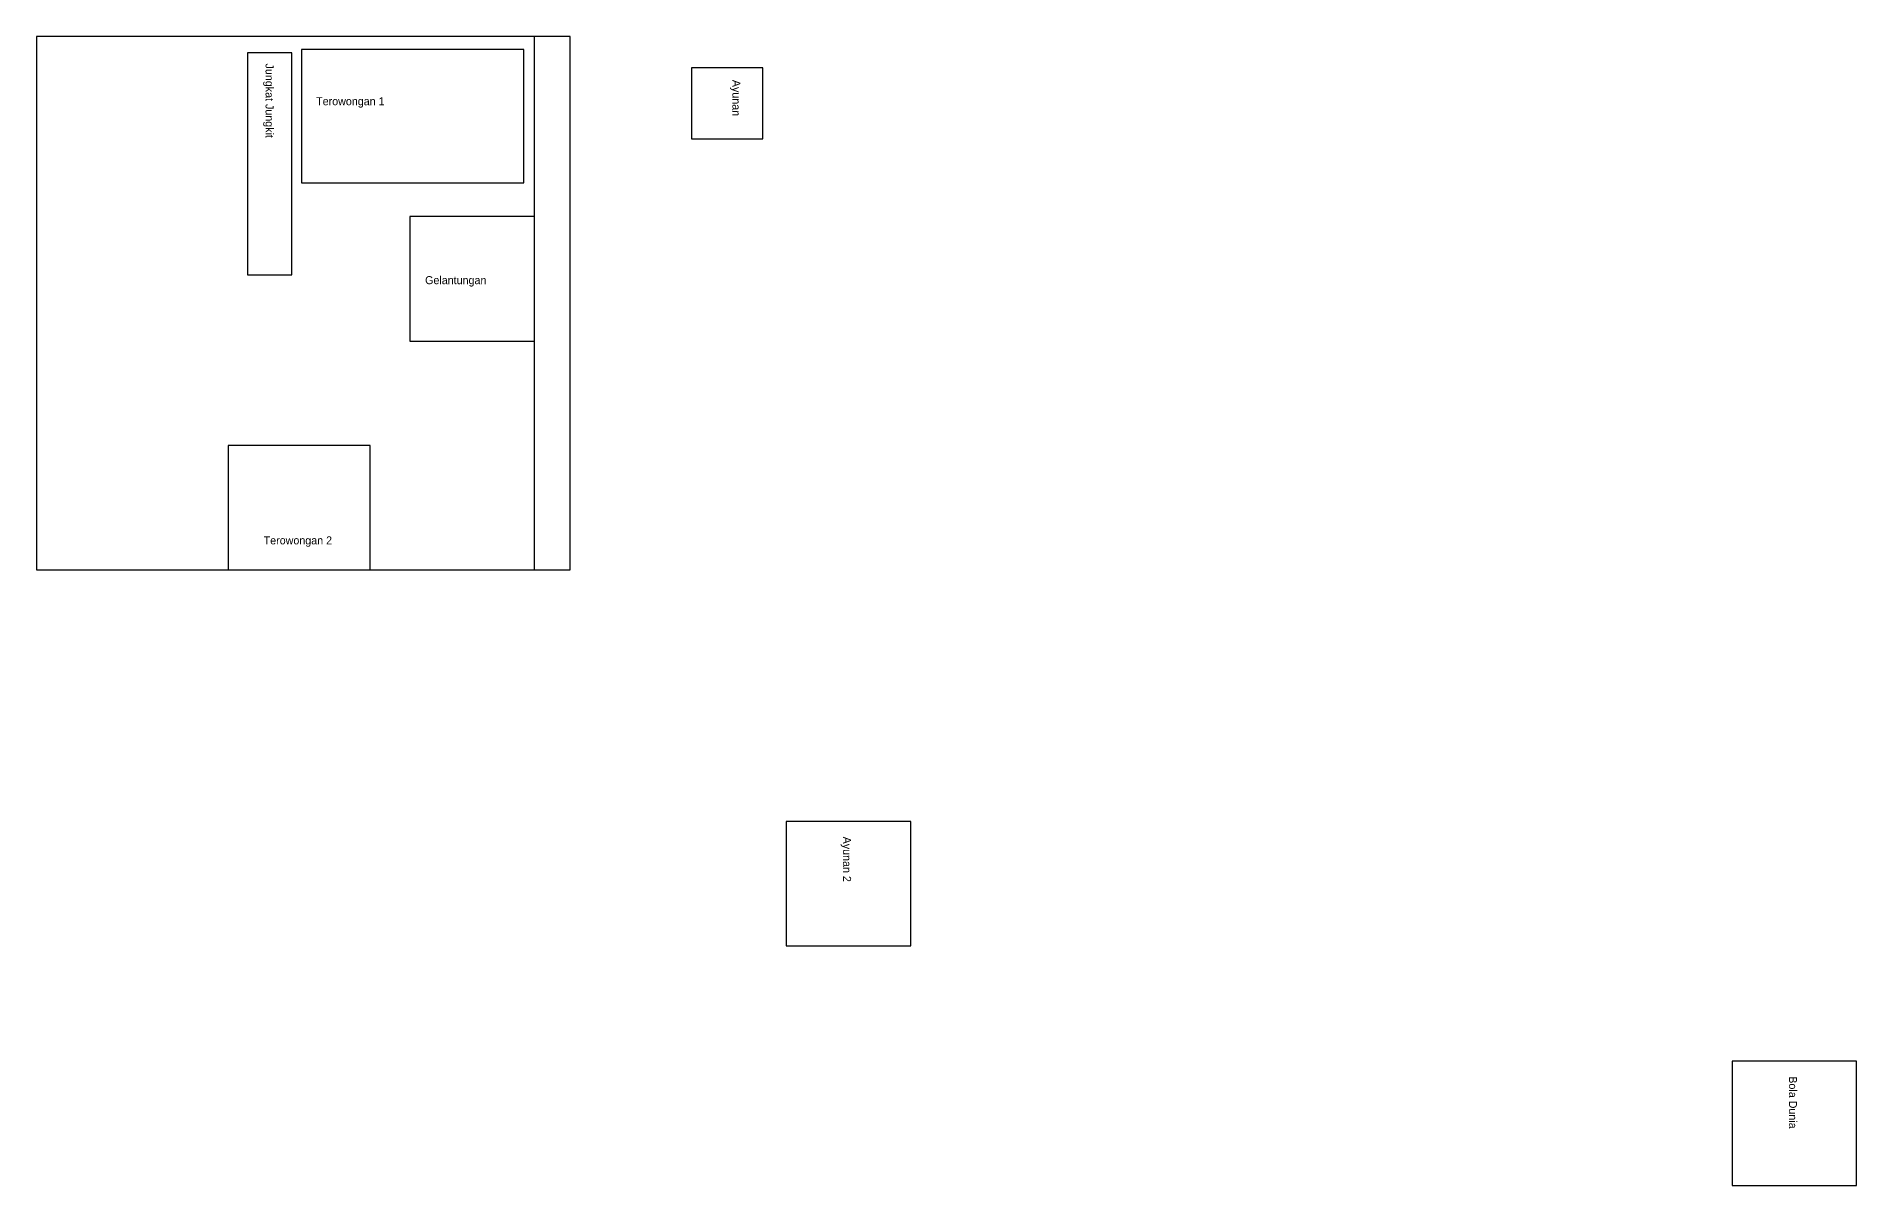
# Model space of a CAD drawing. Header units: inches. Extents: x -9907 to 5440, y -43 to 3048.
# Drawn here: x -5352 to -3305, y 1755 to 3048 of the extents above; entities that cross this region are included whole.
import ezdxf

# ---------------------------------------------------------------- set-up
doc = ezdxf.new("R2010")
doc.units = ezdxf.units.IN
doc.header["$MEASUREMENT"] = 0

msp = doc.modelspace()

# ---------------------------------------------------------------- linework, layer by layer
for p, q in [((-4752.15423, 3047.64051), (-5352.15423, 3047.64051)), ((-5352.15423, 3047.64051), (-5352.15423, 2447.64051)), ((-4792.15423, 2447.64051), (-4792.15423, 3047.64051)), ((-4752.15423, 2447.64051), (-4752.15423, 3047.64051)), ((-5352.15423, 2447.64051), (-4752.15423, 2447.64051))]:
    msp.add_line(p, q)
for points in [[(-5114.9741, 3029.30954), (-5114.9741, 2779.30954), (-5064.9741, 2779.30954), (-5064.9741, 3029.30954)], [(-5054.11493, 2882.8268), (-4804.11493, 2882.8268), (-4804.11493, 3032.8268), (-5054.11493, 3032.8268)], [(-4615.40776, 3012.44724), (-4615.40776, 2932.44724), (-4535.40776, 2932.44724), (-4535.40776, 3012.44724)], [(-4932.15423, 2705), (-4792.15423, 2705), (-4792.15423, 2845), (-4932.15423, 2845)], [(-5136.70502, 2587.64051), (-5136.70502, 2447.64051), (-4976.70502, 2447.64051), (-4976.70502, 2587.64051)], [(-4509.08253, 2164.62159), (-4509.08253, 2024.62159), (-4369.08253, 2024.62159), (-4369.08253, 2164.62159)], [(-3445.49801, 1895.07751), (-3445.49801, 1755.07751), (-3305.49801, 1755.07751), (-3305.49801, 1895.07751)]]:
    msp.add_lwpolyline(points, close=True)

# ---------------------------------------------------------------- texts
at = {"char_height": 9, "width": 233.4917298, "attachment_point": 1, "rotation": 270}
for s, insert in [('Jungkat Jungkit', (-5085.49411, 3017.10402)), ('Ayunan', (-4560.56885, 2998.76561)), ('Ayunan 2', (-4436.12692, 2147.55729)), ('Bola Dunia', (-3372.5424, 1878.01321))]:
    msp.add_mtext(s, dxfattribs=dict(at, insert=insert))
at = {"char_height": 9, "width": 233.4917298, "attachment_point": 1}
for s, insert in [('Terowongan 1', (-5037.60666, 2979.21529)), ('Gelantungan ', (-4915.08993, 2777.95561)), ('Terowongan 2', (-5096.64322, 2485.28882))]:
    msp.add_mtext(s, dxfattribs=dict(at, insert=insert))

doc.saveas('drawing.dxf')
